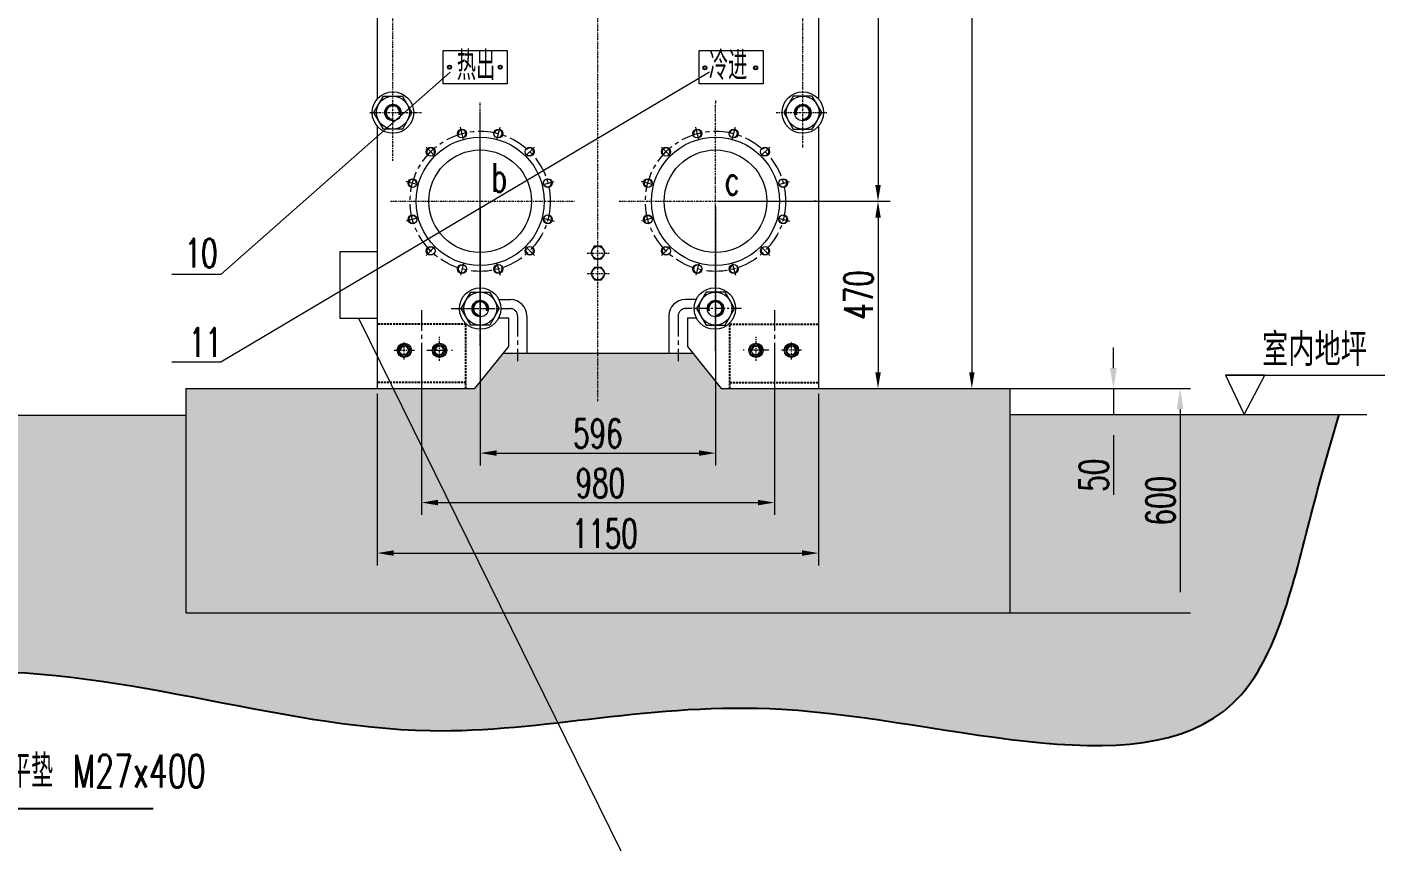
# Model space of a CAD drawing. Header units: millimetres. Extents: x 3265 to 3871, y 967 to 1387.
# Drawn here: x 3479.6 to 3645, y 1164 to 1263.2 of the extents above; entities that cross this region are included whole.
import ezdxf

# ---------------------------------------------------------------- set-up
doc = ezdxf.new("R2010")
doc.units = ezdxf.units.MM
for name, pattern in [('CENTER', [2, 1.25, -0.25, 0.25, -0.25]), ('CENTERX2', [4, 2.5, -0.5, 0.5, -0.5]), ('HIDDEN', [0.375, 0.25, -0.125])]:
    doc.linetypes.add(name, pattern=pattern)
doc.layers.get('DEFPOINTS').update_dxf_attribs({"lineweight": 18})
for name, color, linetype, lineweight, true_color in [('1', 1, 'Continuous', 18, 0xff0000), ('2', 2, 'Continuous', 18, 0xffff00), ('3', 3, 'CENTERX2', 18, 0x00ff00), ('3尺寸线', 2, 'Continuous', 18, 0xffff00)]:
    doc.layers.add(name, color=color, linetype=linetype, lineweight=lineweight, true_color=true_color)
doc.layers.add('5剖面线层', color=2, linetype='Continuous')
doc.layers.add('LAYER5', color=5, linetype='HIDDEN')
doc.styles.add('HZ', font='txt.shx', dxfattribs={"width": 0.67, "bigfont": 'hztxt.shx'})
doc.styles.get("Standard").update_dxf_attribs({"font": 'arial.ttf'})
doc.dimstyles.new('STANDARD$0', dxfattribs={"dimtxt": 3.5, "dimasz": 2.5, "dimexe": 1.25, "dimexo": 0.625, "dimtad": 1, "dimdec": 4, "dimdsep": 46, "dimtxsty": 'HZ', "dimcen": 2.5, "dimdle": 5, "dimadec": 0, "dimazin": 0, "dimtfac": 1, "dimtmove": 0, "dimatfit": 3, "dimfxl": 0, "dimtolj": 1, "dimlwd": -1, "dimlwe": -1, "dimarcsym": 0})

# ---------------------------------------------------------------- blocks, each defined once
blk = doc.blocks.new('*D30')
at = {"layer": '2', "color": 2, "ltscale": 0.5, "transparency": 16777216}
for p, q in [((3599.07, 1219.18), (3621.35, 1219.18)), ((3620.1, 1216.68), (3620.1, 1194.36)), ((3599.34, 1191.86), (3621.35, 1191.86))]:
    blk.add_line(p, q, dxfattribs=at)
for points in [[(3619.68, 1216.68), (3620.51, 1216.68), (3620.1, 1219.18)], [(3619.68, 1194.36), (3620.51, 1194.36), (3620.1, 1191.86)]]:
    blk.add_solid(points, dxfattribs=at)
at = {"layer": 'DEFPOINTS', "color": 0, "ltscale": 0.5, "transparency": 16777216}
for p in [(3599.07, 1219.18), (3599.34, 1191.86), (3620.1, 1191.86)]:
    blk.add_point(p, dxfattribs=at)
at = {"layer": '2', "color": 2, "ltscale": 0.5, "transparency": 16777216, "insert": (3617.72, 1205.52), "char_height": 3.5, "attachment_point": 5, "rotation": 90, "style": 'HZ'}
blk.add_mtext('\\A1;600', dxfattribs=at)
blk = doc.blocks.new('*D31')
at = {"layer": '2', "color": 2, "ltscale": 0.5, "transparency": 16777216}
for p, q in [((3611.97, 1221.68), (3611.97, 1224.18)), ((3599.07, 1219.18), (3613.22, 1219.18)), ((3611.97, 1219.18), (3611.97, 1216.01)), ((3602.45, 1216.01), (3613.22, 1216.01)), ((3611.97, 1213.51), (3611.97, 1206.25))]:
    blk.add_line(p, q, dxfattribs=at)
for points in [[(3611.55, 1221.68), (3612.38, 1221.68), (3611.97, 1219.18)], [(3611.55, 1213.51), (3612.38, 1213.51), (3611.97, 1216.01)]]:
    blk.add_solid(points, dxfattribs=at)
at = {"layer": 'DEFPOINTS', "color": 0, "ltscale": 0.5, "transparency": 16777216}
for p in [(3599.07, 1219.18), (3602.45, 1216.01), (3611.97, 1216.01)]:
    blk.add_point(p, dxfattribs=at)
at = {"layer": '2', "color": 2, "ltscale": 0.5, "transparency": 16777216, "insert": (3609.59, 1208.63), "char_height": 3.5, "attachment_point": 5, "rotation": 90, "style": 'HZ'}
blk.add_mtext('\\A1;50', dxfattribs=at)
blk = doc.blocks.new('*D46')
at = {"layer": '2', "color": 0, "transparency": 16777216}
for p, q in [((3556.98, 1359.42), (3596.21, 1359.42)), ((3594.71, 1357.42), (3594.71, 1221.18)), ((3576.64, 1219.18), (3596.21, 1219.18))]:
    blk.add_line(p, q, dxfattribs=at)
for points in [[(3594.38, 1357.42), (3595.04, 1357.42), (3594.71, 1359.42)], [(3594.38, 1221.18), (3595.04, 1221.18), (3594.71, 1219.18)]]:
    blk.add_solid(points, dxfattribs=at)
at = {"layer": 'DEFPOINTS', "color": 0, "transparency": 16777216}
for p in [(3556.35, 1359.42), (3576.01, 1219.18), (3594.71, 1219.18)]:
    blk.add_point(p, dxfattribs=at)
at = {"layer": '2', "color": 0, "transparency": 16777216, "insert": (3592.34, 1289.44), "char_height": 3.5, "attachment_point": 5, "rotation": 90, "style": 'HZ'}
blk.add_mtext('\\A1;2769', dxfattribs=at)
blk = doc.blocks.new('*D47')
at = {"layer": '2', "color": 0, "transparency": 16777216}
for p, q in [((3522.23, 1218.55), (3522.23, 1197.64)), ((3576.01, 1218.55), (3576.01, 1197.64)), ((3524.23, 1199.14), (3574.01, 1199.14))]:
    blk.add_line(p, q, dxfattribs=at)
for points in [[(3524.23, 1199.48), (3524.23, 1198.81), (3522.23, 1199.14)], [(3574.01, 1199.48), (3574.01, 1198.81), (3576.01, 1199.14)]]:
    blk.add_solid(points, dxfattribs=at)
at = {"layer": 'DEFPOINTS', "color": 0, "transparency": 16777216}
for p in [(3522.23, 1219.18), (3576.01, 1219.18), (3576.01, 1199.14)]:
    blk.add_point(p, dxfattribs=at)
at = {"layer": '2', "color": 0, "transparency": 16777216, "insert": (3549.97, 1201.52), "char_height": 3.5, "attachment_point": 5, "style": 'HZ'}
blk.add_mtext('\\A1;1150', dxfattribs=at)
blk = doc.blocks.new('*D43')
at = {"layer": '2', "color": 0, "transparency": 16777216}
for p, q in [((3564.09, 1242), (3584.77, 1242)), ((3583.27, 1240), (3583.27, 1221.18)), ((3576.64, 1219.18), (3584.77, 1219.18))]:
    blk.add_line(p, q, dxfattribs=at)
for points in [[(3582.94, 1240), (3583.61, 1240), (3583.27, 1242)], [(3582.94, 1221.18), (3583.61, 1221.18), (3583.27, 1219.18)]]:
    blk.add_solid(points, dxfattribs=at)
at = {"layer": 'DEFPOINTS', "color": 0, "transparency": 16777216}
for p in [(3563.46, 1242), (3576.01, 1219.18), (3583.27, 1219.18)]:
    blk.add_point(p, dxfattribs=at)
at = {"layer": '2', "color": 0, "transparency": 16777216, "insert": (3580.9, 1230.59), "char_height": 3.5, "attachment_point": 5, "rotation": 90, "style": 'HZ'}
blk.add_mtext('\\A1;470', dxfattribs=at)
blk = doc.blocks.new('*D44')
at = {"layer": '2', "color": 0, "transparency": 16777216}
for p, q in [((3534.78, 1241.38), (3534.78, 1209.82)), ((3563.46, 1241.38), (3563.46, 1209.82)), ((3536.78, 1211.32), (3561.46, 1211.32))]:
    blk.add_line(p, q, dxfattribs=at)
for points in [[(3536.78, 1211.66), (3536.78, 1210.99), (3534.78, 1211.32)], [(3561.46, 1211.66), (3561.46, 1210.99), (3563.46, 1211.32)]]:
    blk.add_solid(points, dxfattribs=at)
at = {"layer": 'DEFPOINTS', "color": 0, "transparency": 16777216}
for p in [(3534.78, 1242), (3563.46, 1242), (3563.46, 1211.32)]:
    blk.add_point(p, dxfattribs=at)
at = {"layer": '2', "color": 0, "transparency": 16777216, "insert": (3549.12, 1213.7), "char_height": 3.5, "attachment_point": 5, "style": 'HZ'}
blk.add_mtext('\\A1;596', dxfattribs=at)
blk = doc.blocks.new('*D45')
at = {"layer": '2', "color": 0, "transparency": 16777216}
for p, q in [((3576.64, 1338.96), (3584.77, 1338.96)), ((3583.27, 1336.96), (3583.27, 1244)), ((3576.64, 1242), (3584.77, 1242))]:
    blk.add_line(p, q, dxfattribs=at)
for points in [[(3582.94, 1336.96), (3583.61, 1336.96), (3583.27, 1338.96)], [(3582.94, 1244), (3583.61, 1244), (3583.27, 1242)]]:
    blk.add_solid(points, dxfattribs=at)
at = {"layer": 'DEFPOINTS', "color": 0, "transparency": 16777216}
for p in [(3576.01, 1338.96), (3576.01, 1242), (3583.27, 1242)]:
    blk.add_point(p, dxfattribs=at)
at = {"layer": '2', "color": 0, "transparency": 16777216, "insert": (3580.9, 1289.5), "char_height": 3.5, "attachment_point": 5, "rotation": 90, "style": 'HZ'}
blk.add_mtext('\\A1;1842', dxfattribs=at)
blk = doc.blocks.new('*D48')
at = {"layer": '2', "color": 0, "transparency": 16777216}
for p, q in [((3527.63, 1223.22), (3527.63, 1203.79)), ((3570.65, 1223.22), (3570.65, 1203.79)), ((3529.63, 1205.29), (3568.65, 1205.29))]:
    blk.add_line(p, q, dxfattribs=at)
for points in [[(3529.63, 1205.63), (3529.63, 1204.96), (3527.63, 1205.29)], [(3568.65, 1205.63), (3568.65, 1204.96), (3570.65, 1205.29)]]:
    blk.add_solid(points, dxfattribs=at)
at = {"layer": 'DEFPOINTS', "color": 0, "transparency": 16777216}
for p in [(3527.63, 1223.84), (3570.65, 1223.84), (3570.65, 1205.29)]:
    blk.add_point(p, dxfattribs=at)
at = {"layer": '2', "color": 0, "transparency": 16777216, "insert": (3549.42, 1207.67), "char_height": 3.5, "attachment_point": 5, "style": 'HZ'}
blk.add_mtext('\\A1;980', dxfattribs=at)

msp = doc.modelspace()

# ---------------------------------------------------------------- hatches: boundary and pattern name
at = {"layer": '2', "ltscale": 0.5}
h = msp.add_hatch(dxfattribs=at)
h.set_pattern_fill('AR-CONC', color=256, style=0)
h.set_pattern_definition([(50, (9342.016, 4107.308), (7.172602, -0.6275213), [0.75, -8.25]), (355, (9342.016, 4107.308), (-1.387513, 7.521921), [0.6, -6.6]), (100.4514, (9342.6135, 4107.2555), (5.785094, 6.8943954), [0.637402, -7.011421]), (46.1842, (9342.016, 4109.308), (10.67241, -1.65519), [1.125, -12.375]), (96.6356, (9342.905, 4109.17), (9.346627, 9.741179), [0.956103, -10.51713]), (351.1842, (9342.016, 4109.308), (9.34662, 9.741186), [0.9, -9.9]), (21, (9343.016, 4108.808), (5.9690705, -4.026189), [0.75, -8.25]), (326, (9343.016, 4108.808), (2.433153, 7.2515005), [0.6, -6.6]), (71.4514, (9343.513, 4108.472), (8.402226, 3.225305), [0.637402, -7.011421]), (37.5, (9342.0158, 4107.3078), (0.1215986, 3.3289385), [0, -6.52, 0, -6.7, 0, -6.625]), (7.5, (9342.0158, 4107.3078), (2.6306954, 3.9441171), [0, -3.82, 0, -6.37, 0, -2.525]), (327.5, (9339.7858, 4107.3078), (5.3382244, -0.2255487), [0, -2.5, 0, -7.8, 0, -10.35]), (317.5, (9338.786, 4107.3078), (5.8318617, 1.0010498), [0, -3.25, 0, -5.18, 0, -7.35])])
h.paths.add_polyline_path([(3376.43613, 1219.26034), (3357.28214, 1219.26034), (3357.28214, 1215.41992, 0.249972623), (3357.92146, 1214.22104, -0.249972649), (3358.82297, 1212.53051, -1), (3354.7513, 1212.53051, -0.069389091), (3354.82897, 1213.08747), (3355.02407, 1213.30835, -0.690801534), (3355.74574, 1213.03527), (3355.93548, 1213.03527, -0.264888721), (3356.78714, 1213.52051), (3356.78714, 1213.74397, -0.216745131), (3356.29214, 1214.83222), (3356.29214, 1219.26034), (3344.45128, 1219.26034), (3332.02336, 1211.80643), (3332.02336, 1191.93772), (3376.43613, 1191.93772)])
h.paths.add_polyline_path([(3344.45128, 1219.26034), (3332.02336, 1219.26034), (3332.02336, 1211.80643)], flags=17)
h.paths.add_polyline_path([(3437.98231, 1214.83222), (3437.98231, 1219.26034), (3415.85062, 1219.26034), (3415.85062, 1191.93772), (3459.66622, 1191.93772), (3459.66622, 1219.26034), (3438.97231, 1219.26034), (3438.97231, 1215.41992, 0.249972623), (3439.61163, 1214.22104, -0.249972649), (3440.51314, 1212.53051, -1), (3436.44148, 1212.53051, -0.06938909), (3436.51914, 1213.08747), (3436.71424, 1213.30835, -0.690801534), (3437.43591, 1213.03527), (3437.62566, 1213.03527, -0.264888721), (3438.47731, 1213.52051), (3438.47731, 1213.74397, -0.216745131)])
h.paths.add_polyline_path([(3599.34376, 1219.17869), (3564.1514, 1219.17869), (3560.67137, 1223.49508), (3537.57305, 1223.49508), (3534.09301, 1219.17869), (3498.90065, 1219.17869), (3498.90065, 1191.85607), (3599.34376, 1191.85607)])
h.paths.add_polyline_path([(3545.61531, 1210.29408), (3553.22781, 1210.29408), (3553.22781, 1205.04408), (3545.61531, 1205.04408)], flags=24)
h.paths.add_polyline_path([(3545.12054, 1216.32306), (3553.12388, 1216.32306), (3553.12388, 1211.07306), (3545.12054, 1211.07306)], flags=24)
h.paths.add_polyline_path([(3545.77147, 1204.14252), (3554.16564, 1204.14252), (3554.16564, 1198.89252), (3545.77147, 1198.89252)], flags=24)
at = {"layer": '5剖面线层', "ltscale": 0.5}
h = msp.add_hatch(dxfattribs=at)
h.set_pattern_fill('AR-SAND', color=256, scale=2, style=0)
h.set_pattern_definition([(37.5, (9342.0158, 4107.3078), (-0.1259867, 3.8536475), [0, -3.04, 0, -3.4, 0, -3.25]), (7.5, (9342.016, 4107.308), (3.5395534, 5.644292), [0, -1.64, 0, -2.74, 0, -1.05]), (327.5, (9339.5558, 4107.3078), (6.2282837, 0.0113181), [0, -1, 0, -3.6, 0, -4.7]), (317.5, (9339.556, 4107.308), (6.012253, 1.755351), [0, -0.5, 0, -2.36, 0, -2.7])])
edge = h.paths.add_edge_path()
edge.add_line((3498.90065, 1215.92381), (3459.66622, 1215.92381))
edge.add_line((3459.66622, 1215.92381), (3459.66622, 1191.93772))
edge.add_line((3459.66622, 1191.93772), (3415.85062, 1191.93772))
edge.add_line((3415.85062, 1191.93772), (3415.85062, 1216.09534))
edge.add_line((3415.85062, 1216.09534), (3376.43613, 1216.09534))
edge.add_line((3376.43613, 1216.09534), (3376.43613, 1191.93772))
edge.add_line((3376.43613, 1191.93772), (3332.02336, 1191.93772))
edge.add_line((3332.02336, 1191.93772), (3332.02336, 1216.09534))
edge.add_line((3332.02336, 1216.09534), (3304.07079, 1216.09534))
edge.add_spline(control_points=[(3304.07079, 1216.09534), (3305.79759, 1200.2574), (3310.35113, 1172.97916), (3356.17243, 1184.45275), (3392.0234, 1188.55024), (3432.15127, 1174.65586), (3476.47359, 1190.98448), (3524.26425, 1172.10268), (3573.10952, 1185.94173), (3627.63086, 1165.83504), (3635.08766, 1200.85373), (3638.38053, 1212.32017), (3639.46231, 1216.01369)], knot_values=[4.602755796, 4.602755796, 4.602755796, 4.602755796, 43.368736076, 76.20375859, 120.559958585, 157.669847957, 196.858863459, 255.771322738, 298.745619956, 354.741491434, 379.093063844, 390.88268818, 390.88268818, 390.88268818, 390.88268818], degree=3, periodic=0)
edge.add_line((3639.46231, 1216.01369), (3599.34376, 1216.01369))
edge.add_line((3599.34376, 1216.01369), (3599.34376, 1191.85607))
edge.add_line((3599.34376, 1191.85607), (3498.90065, 1191.85607))
edge.add_line((3498.90065, 1191.85607), (3498.90065, 1215.92381))
h.paths.add_polyline_path([(3403.93805, 1206.50231), (3413.11388, 1206.50231), (3413.11388, 1201.25231), (3403.93805, 1201.25231)], flags=24)
h.paths.add_polyline_path([(3392.84889, 1212.77864), (3402.41555, 1212.77864), (3402.41555, 1207.52864), (3392.84889, 1207.52864)], flags=24)
h.paths.add_polyline_path([(3606.96689, 1205.99619), (3606.96689, 1211.26369), (3612.21689, 1211.26369), (3612.21689, 1205.99619)], flags=24)
h.paths.add_polyline_path([(3615.09641, 1201.90655), (3615.09641, 1209.12822), (3620.34641, 1209.12822), (3620.34641, 1201.90655)], flags=24)
h.paths.add_polyline_path([(3321.85764, 1208.91751), (3324.38931, 1208.91751), (3324.38931, 1214.16751), (3321.85764, 1214.16751)], flags=24)

# ---------------------------------------------------------------- linework, layer by layer
for p, q in [((3475.98657, 1168.03904), (3486.31334, 1168.03904)), ((3486.31334, 1168.03904), (3494.92413, 1168.03904))]:
    msp.add_line(p, q)
at = {"color": 1, "linetype": 'Continuous'}
for centre in [(3531.03047, 1258.344), (3537.2227, 1258.344), (3562.17037, 1258.26643), (3568.3626, 1258.26643)]:
    msp.add_circle(centre, 0.21233, dxfattribs=at)
at = {"ltscale": 0.1}
for centre, start, end in [((3524.14253, 1252.80915), 342.116645, 270), ((3574.10189, 1252.80915), 270, 197.883355), ((3534.77981, 1228.9309), 342.116645, 270), ((3563.46461, 1228.9309), 270, 197.883355)]:
    msp.add_arc(centre, 0.85337, start, end, dxfattribs=at)
at = {"layer": '1'}
for p, q in [((3522.23021, 1269.98898), (3522.23021, 1260.25602)), ((3576.01421, 1269.98898), (3576.01421, 1260.25602)), ((3522.23021, 1260.25602), (3522.23021, 1254.46538)), ((3530.28315, 1260.3659), (3538.08415, 1260.3659)), ((3530.28315, 1256.2944), (3530.28315, 1260.3659)), ((3538.08415, 1260.3659), (3538.08415, 1256.2944)), ((3561.48865, 1260.3659), (3569.28965, 1260.3659)), ((3561.48865, 1256.2944), (3561.48865, 1260.3659)), ((3569.28965, 1260.3659), (3569.28965, 1256.2944)), ((3576.01421, 1260.25602), (3576.01421, 1254.46538)), ((3522.23021, 1258.15247), (3522.23021, 1254.46538)), ((3576.01421, 1258.15247), (3576.01421, 1254.46538)), ((3538.08415, 1256.2944), (3530.28315, 1256.2944)), ((3569.28965, 1256.2944), (3561.48865, 1256.2944)), ((3522.23021, 1251.15292), (3522.23021, 1246.203)), ((3576.01421, 1251.15292), (3576.01421, 1246.203)), ((3522.23021, 1246.203), (3522.23021, 1230.52737)), ((3576.01421, 1246.203), (3576.01421, 1230.52737)), ((3517.6879, 1235.89325), (3517.6879, 1227.7787)), ((3517.6879, 1235.89325), (3522.23021, 1235.89325)), ((3522.23021, 1230.52737), (3522.23021, 1219.17869)), ((3537.05895, 1230.0289), (3538.46966, 1230.0289)), ((3561.18547, 1230.0289), (3559.77475, 1230.0289)), ((3576.01421, 1230.52737), (3576.01421, 1219.17869)), ((3540.46966, 1228.0289), (3540.46966, 1223.49508)), ((3557.77475, 1228.0289), (3557.77475, 1223.49508)), ((3517.6879, 1227.7787), (3522.23021, 1227.7787)), ((3537.03931, 1227.79304), (3538.21466, 1227.79304)), ((3538.21466, 1227.79304), (3538.21466, 1224.29089)), ((3560.02975, 1227.79304), (3561.12086, 1227.79304)), ((3560.02975, 1227.79304), (3560.02975, 1224.29089)), ((3538.21466, 1224.29089), (3534.09301, 1219.17869)), ((3537.57305, 1223.49508), (3560.67137, 1223.49508)), ((3560.02975, 1224.29089), (3564.1514, 1219.17869)), ((3498.90065, 1219.17869), (3498.90065, 1191.85607)), ((3498.90065, 1219.17869), (3534.09301, 1219.17869)), ((3564.1514, 1219.17869), (3599.34376, 1219.17869)), ((3599.34376, 1219.17869), (3599.34376, 1191.85607))]:
    msp.add_line(p, q, dxfattribs=at)
at = {"layer": '1', "ltscale": 0.1}
for points in [[(3525.30181, 1254.81709), (3526.46109, 1252.80915), (3525.30181, 1250.80122), (3522.98325, 1250.80122), (3521.82396, 1252.80915), (3522.98325, 1254.81709)], [(3572.94261, 1254.81709), (3571.78332, 1252.80915), (3572.94261, 1250.80122), (3575.26117, 1250.80122), (3576.42045, 1252.80915), (3575.26117, 1254.81709)], [(3548.69045, 1236.51669), (3548.24882, 1235.75177), (3548.69045, 1234.98684), (3549.57372, 1234.98684), (3550.01535, 1235.75177), (3549.57372, 1236.51669)], [(3548.69895, 1233.95269), (3548.25732, 1233.18777), (3548.69895, 1232.42284), (3549.58222, 1232.42284), (3550.02385, 1233.18777), (3549.58222, 1233.95269)], [(3535.93909, 1230.93883), (3537.09837, 1228.9309), (3535.93909, 1226.92296), (3533.62053, 1226.92296), (3532.46124, 1228.9309), (3533.62053, 1230.93883)], [(3562.30533, 1230.93883), (3561.14604, 1228.9309), (3562.30533, 1226.92296), (3564.62389, 1226.92296), (3565.78317, 1228.9309), (3564.62389, 1230.93883)]]:
    msp.add_lwpolyline(points, close=True, dxfattribs=at)
at = {"layer": '1'}
for points in [[(3525.52848, 1223.03161), (3526.22835, 1223.43661), (3526.22755, 1224.24521), (3525.52688, 1224.64881), (3524.82702, 1224.24382), (3524.82781, 1223.43522)], [(3529.8312, 1223.03161), (3530.53107, 1223.43661), (3530.53027, 1224.24521), (3529.8296, 1224.64881), (3529.12974, 1224.24382), (3529.13053, 1223.43522)], [(3568.4038, 1223.03161), (3569.10367, 1223.43661), (3569.10287, 1224.24521), (3568.4022, 1224.64881), (3567.70233, 1224.24382), (3567.70313, 1223.43522)], [(3572.71689, 1223.03161), (3573.41676, 1223.43661), (3573.41596, 1224.24521), (3572.7153, 1224.64881), (3572.01543, 1224.24382), (3572.01623, 1223.43522)]]:
    msp.add_lwpolyline(points, close=True, dxfattribs=at)
for centre, radius in [((3524.14253, 1252.80915), 2.52984), ((3574.10189, 1252.80915), 2.52984), ((3534.77981, 1242.00129), 7.8125), ((3532.56906, 1250.2519), 0.54167), ((3536.99055, 1250.2519), 0.54167), ((3563.46461, 1242.00129), 7.8125), ((3561.25386, 1250.2519), 0.54167), ((3565.67535, 1250.2519), 0.54167), ((3528.73994, 1248.04116), 0.54167), ((3534.77981, 1242.00129), 6.25), ((3540.81968, 1248.04116), 0.54167), ((3557.42474, 1248.04116), 0.54167), ((3563.46461, 1242.00129), 6.25), ((3569.50448, 1248.04116), 0.54167), ((3526.52919, 1244.21203), 0.54167), ((3543.03042, 1244.21203), 0.54167), ((3555.21399, 1244.21203), 0.54167), ((3571.71522, 1244.21203), 0.54167), ((3526.52919, 1239.79054), 0.54167), ((3543.03042, 1239.79054), 0.54167), ((3555.21399, 1239.79054), 0.54167), ((3571.71522, 1239.79054), 0.54167), ((3528.73994, 1235.96142), 0.54167), ((3540.81968, 1235.96142), 0.54167), ((3557.42474, 1235.96142), 0.54167), ((3569.50448, 1235.96142), 0.54167), ((3532.56906, 1233.75067), 0.54167), ((3536.99055, 1233.75067), 0.54167), ((3561.25386, 1233.75067), 0.54167), ((3565.67535, 1233.75067), 0.54167), ((3534.77981, 1228.9309), 2.52984), ((3563.38036, 1228.9309), 2.52984), ((3525.52768, 1223.84021), 0.87533), ((3529.8304, 1223.84021), 0.87533), ((3568.403, 1223.84021), 0.87533), ((3572.7161, 1223.84021), 0.87533), ((3525.52768, 1223.84021), 0.57832), ((3529.8304, 1223.84021), 0.57832), ((3568.403, 1223.84021), 0.57832), ((3572.7161, 1223.84021), 0.57832)]:
    msp.add_circle(centre, radius, dxfattribs=at)
at = {"layer": '1', "ltscale": 0.1}
for centre, radius in [((3524.14253, 1252.80915), 2.00794), ((3574.10189, 1252.80915), 2.00794), ((3524.14253, 1252.80915), 1.00397), ((3574.10189, 1252.80915), 1.00397), ((3549.13208, 1235.75177), 0.76493), ((3549.14058, 1233.18777), 0.76493), ((3534.77981, 1228.9309), 2.00794), ((3534.77981, 1228.9309), 1.00397), ((3563.46461, 1228.9309), 2.00794), ((3563.46461, 1228.9309), 1.00397)]:
    msp.add_circle(centre, radius, dxfattribs=at)
at = {"layer": '1'}
for centre, start, end in [((3538.46966, 1228.0289), 0, 90), ((3559.77475, 1228.0289), 90, 180)]:
    msp.add_arc(centre, 2, start, end, dxfattribs=at)
at = {"layer": '2'}
for p, q in [((3562.72924, 1257.72356), (3503.17968, 1222.41956)), ((3531.12874, 1257.72356), (3503.17968, 1233.07579)), ((3503.17931, 1233.07056), (3497.17931, 1233.07056)), ((3503.17931, 1222.41956), (3497.17931, 1222.41956)), ((3625.64578, 1220.80308), (3627.91723, 1216.01369)), ((3630.44106, 1220.80308), (3625.64578, 1220.80308)), ((3630.44106, 1220.80308), (3625.64578, 1220.80308)), ((3625.64578, 1220.80308), (3645.04943, 1220.80308)), ((3627.91723, 1216.01369), (3630.44106, 1220.80308)), ((3627.91723, 1216.01369), (3630.44106, 1220.80308))]:
    msp.add_line(p, q, dxfattribs=at)
at = {"layer": '2', "linetype": 'CENTER'}
msp.add_line((3563.47451, 1233.57048), (3563.46461, 1231.00545), dxfattribs=at)
at = {"layer": '2', "ltscale": 0.5}
msp.add_line((3519.95905, 1227.7787), (3561.26138, 1143.89242), dxfattribs=at)
at = {"layer": '2', "color": 1, "ltscale": 0.5}
for p, q in [((3459.66622, 1215.92381), (3498.90065, 1215.92381)), ((3599.34376, 1216.01369), (3642.85543, 1216.01369)), ((3498.90065, 1191.85607), (3599.34376, 1191.85607))]:
    msp.add_line(p, q, dxfattribs=at)
at = {"layer": '2'}
for centre, start, end in [((3532.56906, 1250.2519), 306.6372821, 204.8794245), ((3536.99055, 1250.2519), 276.6372821, 174.8794245), ((3561.25386, 1250.2519), 306.6372821, 204.8794245), ((3565.67535, 1250.2519), 276.6372821, 174.8794245), ((3528.73994, 1248.04116), 336.6372821, 234.8794245), ((3540.81968, 1248.04116), 246.6372821, 144.8794245), ((3557.42474, 1248.04116), 336.6372821, 234.8794245), ((3569.50448, 1248.04116), 246.6372821, 144.8794245), ((3526.52919, 1244.21203), 6.6372821, 264.8794245), ((3543.03042, 1244.21203), 216.6372821, 114.8794245), ((3555.21399, 1244.21203), 6.6372821, 264.8794245), ((3571.71522, 1244.21203), 216.6372821, 114.8794245), ((3526.52919, 1239.79054), 36.6372821, 294.8794245), ((3543.03042, 1239.79054), 186.6372821, 84.8794245), ((3555.21399, 1239.79054), 36.6372821, 294.8794245), ((3571.71522, 1239.79054), 186.6372821, 84.8794245), ((3528.73994, 1235.96142), 66.6372821, 324.8794245), ((3540.81968, 1235.96142), 156.6372821, 54.8794245), ((3557.42474, 1235.96142), 66.6372821, 324.8794245), ((3569.50448, 1235.96142), 156.6372821, 54.8794245), ((3532.56906, 1233.75067), 96.6372821, 354.8794245), ((3536.99055, 1233.75067), 126.6372821, 24.8794245), ((3561.25386, 1233.75067), 96.6372821, 354.8794245), ((3565.67535, 1233.75067), 126.6372821, 24.8794245)]:
    msp.add_arc(centre, 0.45997, start, end, dxfattribs=at)
at = {"layer": '3', "ltscale": 0.1}
for p, q in [((3574.10189, 1248.56749), (3574.10189, 1354.70315)), ((3549.12221, 1217.65397), (3549.12221, 1345.03286)), ((3524.14253, 1246.9272), (3524.14253, 1314.38793)), ((3521.32888, 1252.80915), (3527.65494, 1252.80915)), ((3534.77981, 1224.43068), (3534.77981, 1254.04481)), ((3534.77981, 1230.37321), (3534.77981, 1252.95881)), ((3563.46461, 1254.2628), (3563.46461, 1253.96476)), ((3563.46461, 1223.77103), (3563.46461, 1254.04481)), ((3570.8721, 1252.80915), (3577.02819, 1252.80915)), ((3523.83455, 1242.00129), (3546.34251, 1242.00129)), ((3551.69889, 1242.00129), (3575.44539, 1242.00129)), ((3575.72612, 1242.00129), (3575.42808, 1242.00129)), ((3547.83851, 1235.69762), (3550.52929, 1235.69762)), ((3547.83851, 1233.19762), (3550.52929, 1233.19762)), ((3531.96616, 1228.9309), (3536.75177, 1228.9309)), ((3525.528, 1222.71437), (3525.528, 1224.92264)), ((3529.83072, 1222.56251), (3529.83072, 1225.48881)), ((3568.41369, 1222.56251), (3568.41369, 1225.48881)), ((3572.71641, 1222.71437), (3572.71641, 1224.92264)), ((3524.30175, 1223.84185), (3526.77596, 1223.84185)), ((3573.94267, 1223.84185), (3571.46846, 1223.84185))]:
    msp.add_line(p, q, dxfattribs=at)
at = {"layer": '3'}
for p, q in [((3532.75778, 1249.54758), (3532.36347, 1251.01917)), ((3536.80183, 1249.54758), (3537.19614, 1251.01917)), ((3561.44258, 1249.54758), (3561.04827, 1251.01917)), ((3565.48663, 1249.54758), (3565.88094, 1251.01917)), ((3529.25554, 1247.52556), (3528.17826, 1248.60283)), ((3540.30408, 1247.52556), (3541.38136, 1248.60283)), ((3557.94034, 1247.52556), (3556.86306, 1248.60283)), ((3568.98888, 1247.52556), (3570.06616, 1248.60283)), ((3527.23351, 1244.02331), (3525.76192, 1244.41762)), ((3542.3261, 1244.02331), (3543.79769, 1244.41762)), ((3555.91831, 1244.02331), (3554.44672, 1244.41762)), ((3571.0109, 1244.02331), (3572.48249, 1244.41762)), ((3527.23351, 1239.97926), (3525.76192, 1239.58495)), ((3542.3261, 1239.97926), (3543.79769, 1239.58495)), ((3555.91831, 1239.97926), (3554.44672, 1239.58495)), ((3571.0109, 1239.97926), (3572.48249, 1239.58495)), ((3529.25554, 1236.47701), (3528.17826, 1235.39974)), ((3540.30408, 1236.47701), (3541.38136, 1235.39974)), ((3557.94034, 1236.47701), (3556.86306, 1235.39974)), ((3568.98888, 1236.47701), (3570.06616, 1235.39974)), ((3532.75778, 1234.45499), (3532.36347, 1232.9834)), ((3536.80183, 1234.45499), (3537.19614, 1232.9834)), ((3561.44258, 1234.45499), (3561.04827, 1232.9834)), ((3565.48663, 1234.45499), (3565.88094, 1232.9834)), ((3527.62944, 1228.7371), (3527.62944, 1223.21685)), ((3539.34216, 1228.0289), (3539.34216, 1222.50864)), ((3558.90225, 1228.0289), (3558.90225, 1222.50864)), ((3570.65298, 1228.7371), (3570.65298, 1223.21685)), ((3528.28759, 1223.84185), (3531.39461, 1223.84185)), ((3569.95683, 1223.84185), (3566.84981, 1223.84185))]:
    msp.add_line(p, q, dxfattribs=at)
at = {"layer": '3', "linetype": 'CENTER'}
for p, q in [((3531.23571, 1228.9309), (3538.46966, 1228.9309)), ((3566.627, 1228.9309), (3559.77475, 1228.9309))]:
    msp.add_line(p, q, dxfattribs=at)
at = {"layer": '3'}
for centre in [(3534.77981, 1242.00129), (3563.46461, 1242.00129)]:
    msp.add_circle(centre, 8.54167, dxfattribs=at)
for centre, start, end in [((3538.4172, 1228.00716), 1.345904, 86.7492554), ((3559.82722, 1228.00716), 93.2507446, 178.654096)]:
    msp.add_arc(centre, 0.92522, start, end, dxfattribs=at)
at = {"layer": '3尺寸线'}
for centre in [(3525.52848, 1223.83941), (3529.8312, 1223.83941), (3568.4038, 1223.83941), (3572.71689, 1223.83941)]:
    msp.add_arc(centre, 0.50767, 270, 179.9098427, dxfattribs=at)
at = {"layer": '5剖面线层', "ltscale": 0.5}
msp.add_open_spline([(3304.07079, 1216.09534), (3305.79759, 1200.2574), (3310.35113, 1172.97916), (3356.17243, 1184.45275), (3392.0234, 1188.55024), (3432.15127, 1174.65586), (3476.47359, 1190.98448), (3524.26425, 1172.10268), (3573.10952, 1185.94173), (3627.63086, 1165.83504), (3635.08766, 1200.85373), (3638.38053, 1212.32017), (3639.46231, 1216.01369)], degree=3, knots=[4.602755796, 4.602755796, 4.602755796, 4.602755796, 43.368736076, 76.20375859, 120.559958585, 157.669847957, 196.858863459, 255.771322738, 298.745619956, 354.741491434, 379.093063844, 390.88268818, 390.88268818, 390.88268818, 390.88268818], dxfattribs=at)
at = {"layer": 'LAYER5'}
for p, q in [((3533.02868, 1227.02164), (3522.23021, 1227.02164)), ((3533.02868, 1219.17869), (3533.02868, 1227.02164)), ((3565.21574, 1227.02164), (3576.01421, 1227.02164)), ((3565.21574, 1219.17869), (3565.21574, 1227.02164)), ((3533.02868, 1219.92965), (3522.23021, 1219.92965)), ((3565.21574, 1219.92965), (3576.01421, 1219.92965))]:
    msp.add_line(p, q, dxfattribs=at)

# ---------------------------------------------------------------- texts
at = {"layer": '2', "style": 'HZ', "width": 0.67}
for s, p in [('热出', (3531.92883, 1256.77395)), ('冷进', (3562.65278, 1256.77397)), ('b', (3536.15208, 1243.14766)), ('c', (3564.58613, 1242.8009)), ('10', (3498.75101, 1233.93406)), ('11', (3499.26901, 1223.06806))]:
    msp.add_text(s, height=3.5, dxfattribs=at).set_placement(p)
at = {"layer": '2', "width": 0.67}
msp.add_text('室内地坪', height=3.5, dxfattribs=at).set_placement((3630.07897, 1222.31552))
at = {"layer": '2', "insert": (3456.22328, 1169.23808), "char_height": 4, "width": 48.6898571, "attachment_point": 7, "style": 'HZ'}
msp.add_mtext('地脚螺栓/螺母/平垫 M27x400', dxfattribs=at)

# ---------------------------------------------------------------- dimensions: what is measured, and where the dimension line sits
at = {"layer": '2'}
for base, p1, p2, text, picture, middle in [((3594.71011, 1219.17869), (3556.35112, 1359.42032), (3576.01421, 1219.17869), '2769', '*D46', (3594.71011, 1289.44123)), ((3583.27281, 1242.00129), (3576.01421, 1338.96124), (3576.01421, 1242.00129), '1842', '*D45', (3583.27281, 1289.49901))]:
    dim = msp.add_linear_dim(base=base, p1=p1, p2=p2, angle=90, text=text, dimstyle='STANDARD$0', override={"dimasz": 2, "dimexe": 1.5, "dimdec": 2, "dimatfit": 0}, dxfattribs=at)
    dim.commit()
    dim.dimension.update_dxf_attribs({"geometry": picture, "text_midpoint": middle, "dimtype": 160})
for base, p1, p2, text, picture, middle in [((3563.46461, 1211.32306), (3534.77981, 1242.00129), (3563.46461, 1242.00129), '596', '*D44', (3549.12221, 1211.32306)), ((3570.65298, 1205.29408), (3527.62944, 1223.84185), (3570.65298, 1223.84185), '980', '*D48', (3549.42156, 1205.29408)), ((3576.01421, 1199.14252), (3522.23021, 1219.17869), (3576.01421, 1219.17869), '1150', '*D47', (3549.96855, 1199.14252))]:
    dim = msp.add_linear_dim(base=base, p1=p1, p2=p2, text=text, dimstyle='STANDARD$0', override={"dimasz": 2, "dimexe": 1.5, "dimdec": 2, "dimatfit": 0}, dxfattribs=at)
    dim.commit()
    dim.dimension.update_dxf_attribs({"geometry": picture, "text_midpoint": middle, "dimtype": 160})
dim = msp.add_linear_dim(base=(3583.27281, 1219.17869), p1=(3563.46461, 1242.00129), p2=(3576.01421, 1219.17869), angle=90, text='470', dimstyle='STANDARD$0', override={"dimasz": 2, "dimexe": 1.5, "dimdec": 2, "dimatfit": 0}, dxfattribs=at)
dim.commit()
dim.dimension.update_dxf_attribs({"geometry": '*D43', "text_midpoint": (3580.89781, 1230.58999)})
at = {"layer": '2', "ltscale": 0.5}
for base, p2, text, picture, middle in [((3611.96689, 1216.01369), (3602.44611, 1216.01369), '50', '*D31', (3609.59189, 1208.62994)), ((3620.09641, 1191.85607), (3599.34376, 1191.85607), '600', '*D30', (3617.72141, 1205.51738))]:
    dim = msp.add_linear_dim(base=base, p1=(3599.07474, 1219.17869), p2=p2, angle=90, text=text, dimstyle='STANDARD$0', override={"dimexo": 0, "dimsah": 0, "dimclrd": 2, "dimclre": 2, "dimclrt": 2, "dimtdec": 2}, dxfattribs=at)
    dim.commit()
    dim.dimension.update_dxf_attribs({"geometry": picture, "text_midpoint": middle})

doc.saveas('drawing.dxf')
